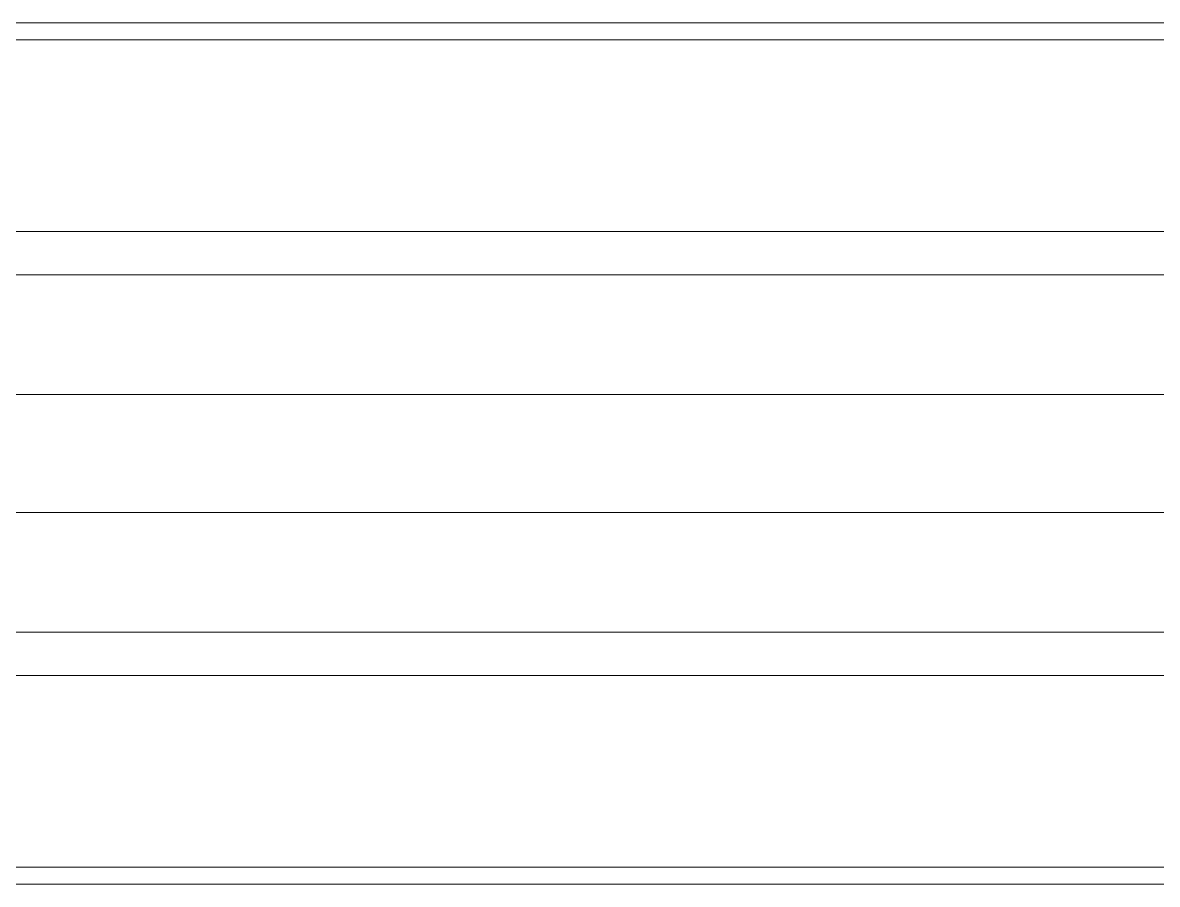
# Model space of a CAD drawing. Header units: millimetres. Extents: x -489 to 1607, y 116 to 1738.
# Drawn here: x -123.82 to -97.49, y 1524.62 to 1544.62 of the extents above; entities that cross this region are included whole.
import ezdxf

# ---------------------------------------------------------------- set-up
doc = ezdxf.new("R2010")
doc.units = ezdxf.units.MM

msp = doc.modelspace()

# ---------------------------------------------------------------- linework, layer by layer
at = {"color": 7, "linetype": 'Continuous', "lineweight": 15}
for p, q in [((-219.506, 1544.624), (-55.883, 1544.624)), ((-55.883, 1538.774), (-219.506, 1538.774)), ((-55.883, 1530.474), (-219.506, 1530.474)), ((-55.883, 1524.624), (-163.383, 1524.624))]:
    msp.add_line(p, q, dxfattribs=at)
at = {"color": 8, "linetype": 'Continuous', "lineweight": 15}
for p, q in [((-55.883, 1544.224), (-219.506, 1544.224)), ((-219.506, 1539.774), (-55.883, 1539.774)), ((-55.883, 1535.994), (-219.506, 1535.994)), ((-219.506, 1533.254), (-55.883, 1533.254)), ((-55.883, 1529.474), (-163.383, 1529.474)), ((-163.383, 1525.024), (-55.883, 1525.024))]:
    msp.add_line(p, q, dxfattribs=at)

doc.saveas('drawing.dxf')
